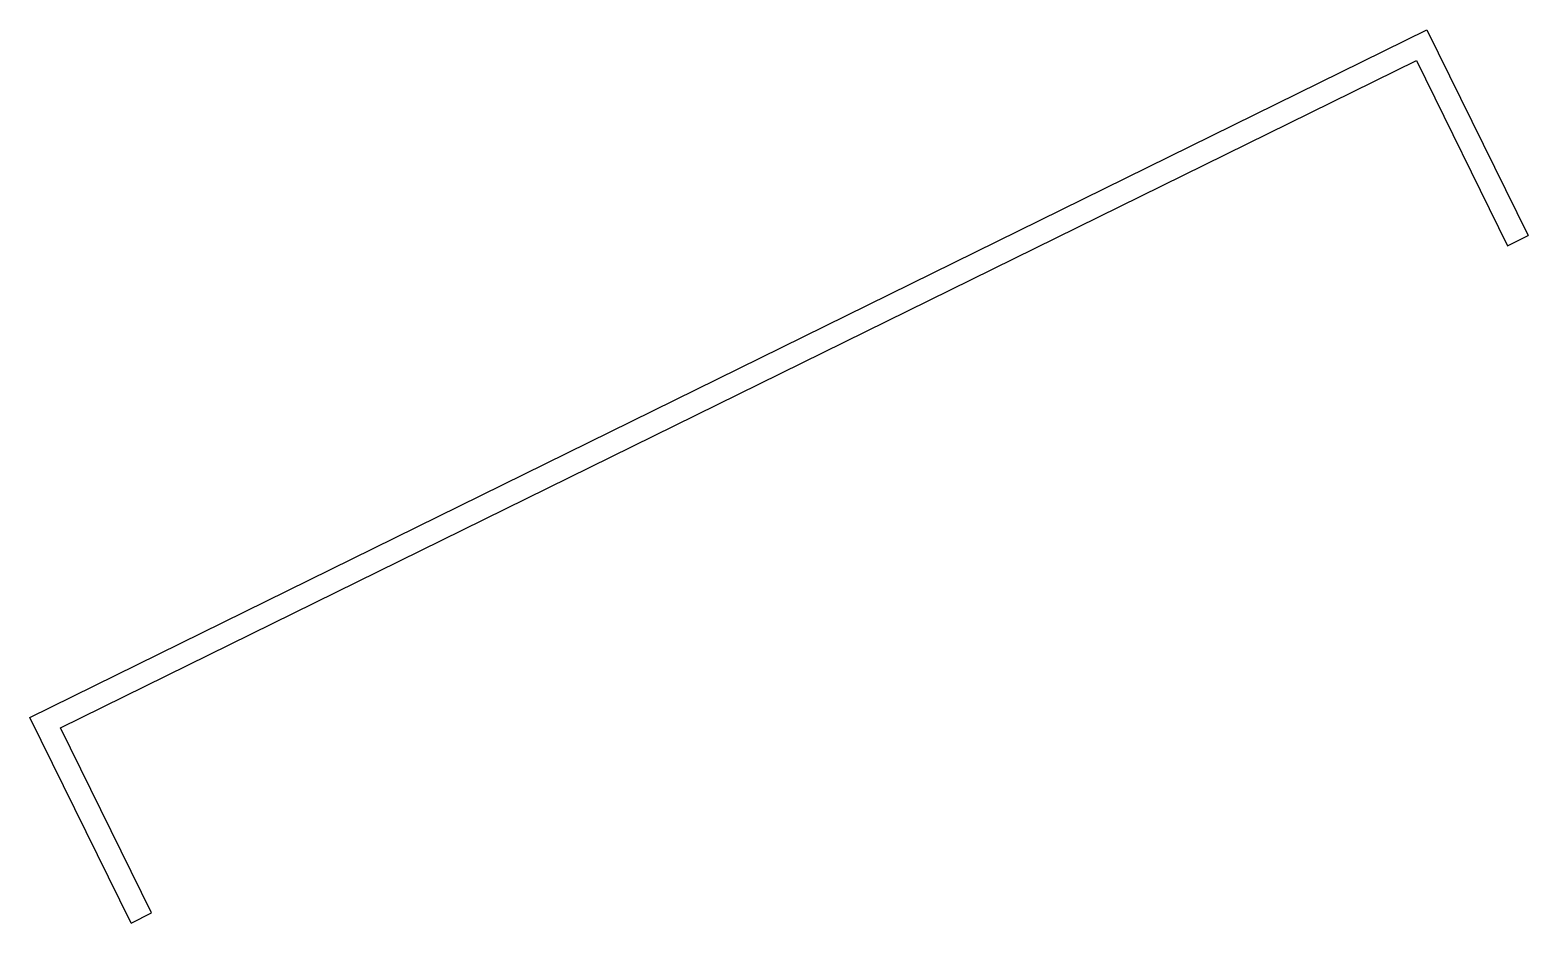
# Model space of a CAD drawing. Extents: x -42.7 to 22.7, y -45 to -6.
import ezdxf

# ---------------------------------------------------------------- set-up
doc = ezdxf.new("R2010")
doc.units = 0
doc.layers.add('Shape2DView006', color=7, linetype='CONTINUOUS')

msp = doc.modelspace()

# ---------------------------------------------------------------- linework, layer by layer
at = {"layer": 'Shape2DView006'}
for p, q in [((-42.7, -36), (18.3, -6)), ((18.3, -6), (22.7132, -14.9735)), ((-41.3613, -36.456), (17.844, -7.33867)), ((17.844, -7.33867), (21.8158, -15.4148)), ((21.8158, -15.4148), (22.7132, -14.9735)), ((-38.2868, -44.9735), (-42.7, -36)), ((-37.3895, -44.5322), (-41.3613, -36.456)), ((-38.2868, -44.9735), (-37.3895, -44.5322))]:
    msp.add_line(p, q, dxfattribs=at)

doc.saveas('drawing.dxf')
